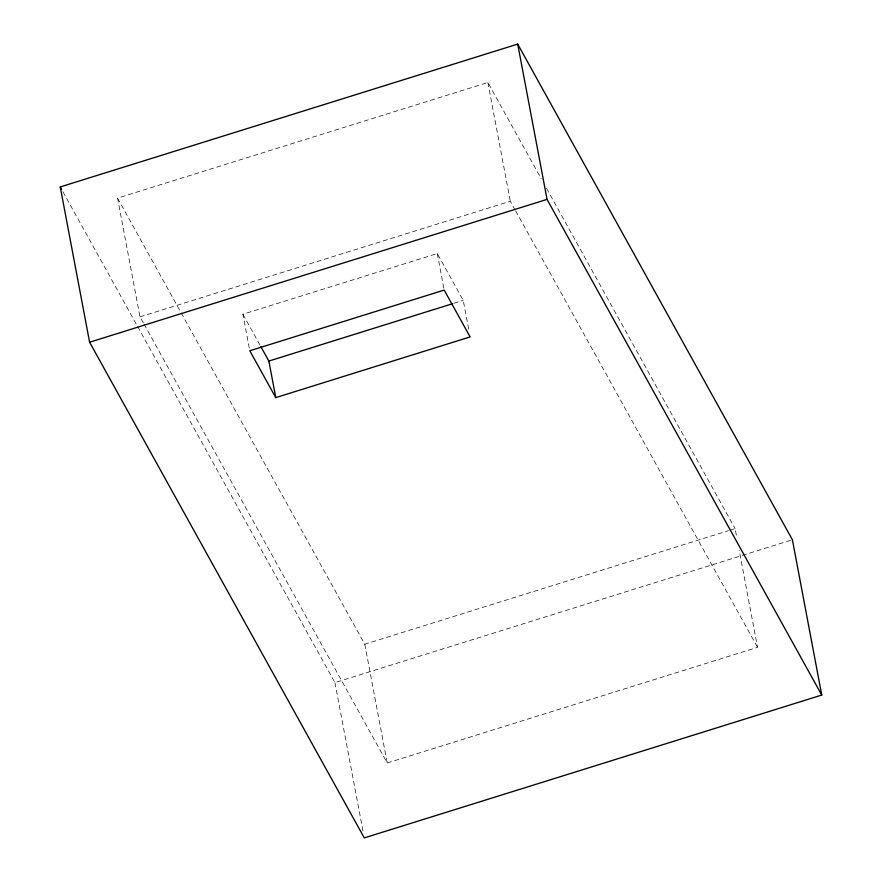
<?xml version="1.0" encoding="UTF-8"?>
<svg xmlns="http://www.w3.org/2000/svg" width="882" height="882" viewBox="0 0 882 882"><rect width="100%" height="100%" fill="white"/><g stroke="black" fill="none" stroke-linecap="round" stroke-linejoin="round"><path stroke-width="0.66" stroke-dasharray="4.41 3.31" d="M143.325 322.878L139.995 316.87L117.56 198.119L487.878 82.489L541.184 178.682M139.995 316.87L510.314 201.239L514.978 209.651M249.286 348.07L242.892 314.235L437.274 253.542L463.237 300.376L468.86 330.155M454.043 303.254L463.237 300.376M117.56 198.119L364.784 644.224L728.532 530.644M729.844 530.236L735.103 528.594L736.889 538.042M137.592 326.494L334.951 682.613L792.4 539.773M143.998 324.08L387.22 762.974L757.539 647.344L739.182 550.181M546.52 188.307L735.103 528.594M515.65 210.853L757.539 647.344M242.892 314.235L260.201 345.457M62.92 191.747L136.93 325.293M487.878 82.489L510.314 201.239M437.274 253.542L443.922 288.723M364.784 644.224L387.22 762.974M334.951 682.613L363.274 832.498"/><path stroke-width="1.32" d="M60.252 186.94L517.712 44.1L792.4 539.773L821.748 695.06L364.288 837.9L89.6 342.227L60.252 186.94L61.586 189.343M89.6 342.227L547.049 199.387L821.748 695.06M260.874 346.659L268.867 361.069L452.731 303.662M275.768 397.606L470.139 336.913L444.175 290.079L249.793 350.771L275.768 397.606L268.867 361.069M517.712 44.1L547.049 199.387"/></g></svg>
